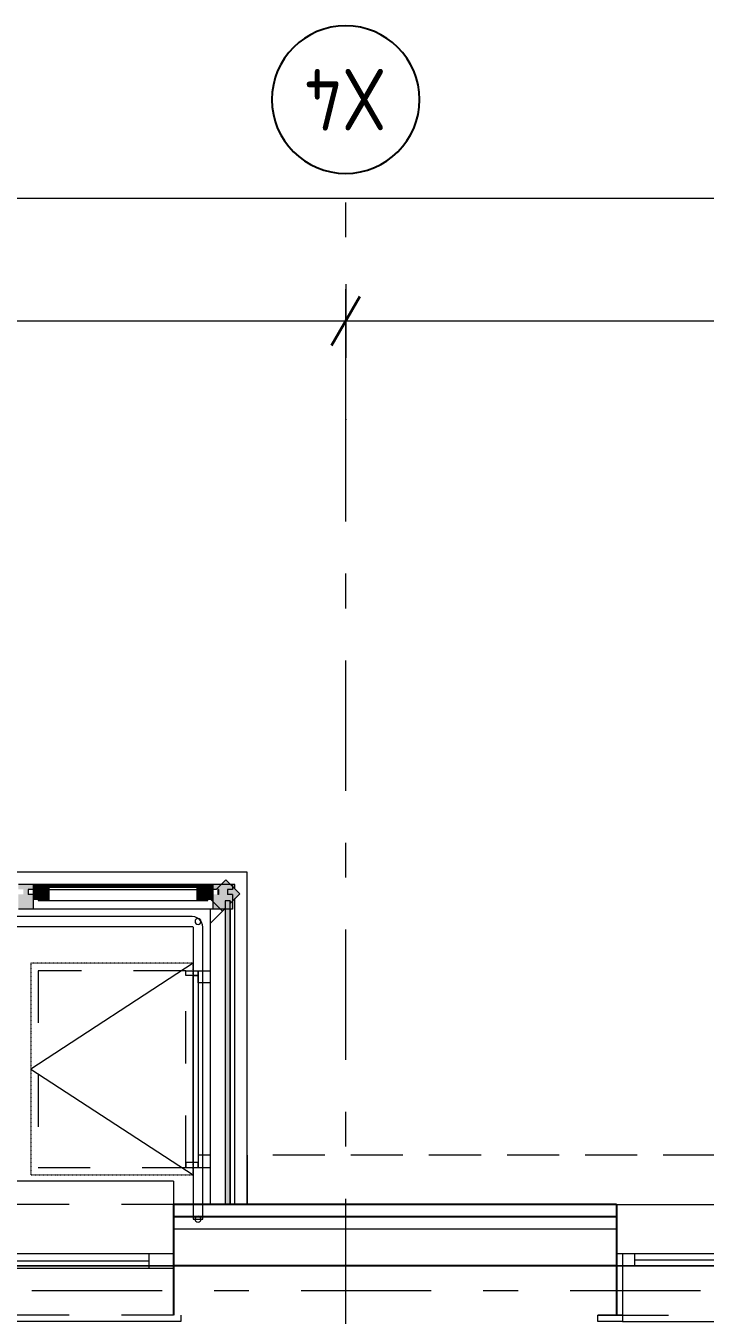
# Model space of a CAD drawing. Header units: millimetres. Extents: x 18162 to 3540582, y 72188 to 247925.
# Drawn here: x 666211 to 668972, y 96546 to 101785 of the extents above; entities that cross this region are included whole.
import ezdxf
from ezdxf.enums import TextEntityAlignment as Align

# ---------------------------------------------------------------- set-up
doc = ezdxf.new("R2010")
doc.units = ezdxf.units.MM
doc.header["$MEASUREMENT"] = 0
doc.set_wipeout_variables(frame=1)
for name, pattern in [('Dashed', [423.333333, 211.666667, -211.666667]), ('Double Dashed', [1093.611073, 529.166651, -211.666656, 141.111112, -211.666656]), ('Hidden Line', [317.5, 211.666667, -105.833333]), ('STYLE_01', [0.416641, 0.208282, -0.208359]), ('Wipeout_Contour', [1000, 0, -1000])]:
    doc.linetypes.add(name, pattern=pattern)
for name, color, linetype in [('Archicad Windows', 7, 'Continuous'), ('Dimensioning - General', 7, 'Continuous'), ('Drawing & Figure', 7, 'Continuous'), ('Finish - Wall', 7, 'Continuous'), ('Interior - Stair & Railing', 7, 'Continuous'), ('Structural - Bearing', 7, 'Continuous'), ('Structural - Grid', 7, 'Continuous')]:
    doc.layers.add(name, color=color, linetype=linetype)
doc.styles.add('GENERATED_STYLE_3', font='', dxfattribs={"width": 0.8})
doc.styles.get('GENERATED_STYLE_3').set_extended_font_data('ISOCPEUR MON')
doc.dimstyles.new('GENERATED_STYLE__2', dxfattribs={"dimtxt": 250, "dimasz": 152, "dimexe": 0.18, "dimexo": 0.0625, "dimgap": 0, "dimtad": 1, "dimdec": 0, "dimzin": 0, "dimdsep": 46, "dimtxsty": 'GENERATED_STYLE_3', "dimblk": 'ARROWHEAD_2', "dimblk1": 'ARROWHEAD_2', "dimblk2": 'ARROWHEAD_2', "dimcen": 0.09, "dimse1": 1, "dimse2": 1, "dimclrd": 13, "dimclre": 13, "dimclrt": 13, "dimadec": 0, "dimazin": 0, "dimtfac": 1, "dimtdec": 4, "dimtmove": 0, "dimatfit": 3, "dimfxl": 1, "dimtolj": 1, "dimtzin": 0, "dimarcsym": 0})

# ---------------------------------------------------------------- blocks, each defined once
blk = doc.blocks.new('Window with Sidelight 27[36]_3', base_point=(636137.8, 0))
at = {"layer": 'Archicad Windows', "color": 7, "linetype": 'Continuous', "lineweight": 13}
for p, q in [((668611.3, 96995.7), (670211.3, 96995.7)), ((668611.3, 96995.7), (668611.3, 96945.7)), ((670211.3, 96995.7), (670211.3, 96945.7)), ((668611.3, 96945.7), (668611.3, 96895.7)), ((670211.3, 96945.7), (670211.3, 96895.7)), ((668611.3, 96895.7), (668611.3, 96795.7)), ((670211.3, 96895.7), (670211.3, 96795.7)), ((668636.3, 96795.7), (668611.3, 96795.7)), ((668611.3, 96795.7), (668611.3, 96745.7)), ((668611.3, 96795.7), (668611.3, 96745.7)), ((668686.3, 96795.7), (668636.3, 96795.7)), ((668636.3, 96795.7), (668636.3, 96745.7)), ((668686.3, 96745.7), (668686.3, 96795.7)), ((669151.3, 96795.7), (668686.3, 96795.7)), ((669201.3, 96795.7), (669151.3, 96795.7)), ((669151.3, 96795.7), (669151.3, 96745.7)), ((669251.3, 96795.7), (669201.3, 96795.7)), ((669251.3, 96745.7), (669251.3, 96795.7)), ((670136.3, 96795.7), (669251.3, 96795.7)), ((670186.3, 96795.7), (670136.3, 96795.7)), ((670136.3, 96795.7), (670136.3, 96745.7)), ((670211.3, 96795.7), (670186.3, 96795.7)), ((670186.3, 96795.7), (670186.3, 96745.7)), ((670211.3, 96795.7), (670211.3, 96745.7)), ((670211.3, 96795.7), (670211.3, 96745.7)), ((668611.3, 96545.7), (668611.3, 96745.7)), ((668611.3, 96745.7), (668636.3, 96745.7)), ((668611.3, 96745.7), (668636.3, 96745.7)), ((668611.3, 96745.7), (668611.3, 96545.7)), ((668611.3, 96745.7), (668611.3, 96545.7)), ((668636.3, 96745.7), (668636.3, 96545.7)), ((668636.3, 96745.7), (668686.3, 96745.7)), ((668686.3, 96770.7), (669151.3, 96770.7)), ((668686.3, 96745.7), (669151.3, 96745.7)), ((669151.3, 96745.7), (669201.3, 96745.7)), ((669201.3, 96745.7), (669251.3, 96745.7)), ((669251.3, 96770.7), (670136.3, 96770.7)), ((669251.3, 96745.7), (670136.3, 96745.7)), ((670136.3, 96745.7), (670186.3, 96745.7)), ((670186.3, 96545.7), (670186.3, 96745.7)), ((670186.3, 96745.7), (670211.3, 96745.7)), ((670186.3, 96745.7), (670211.3, 96745.7)), ((670211.3, 96745.7), (670211.3, 96545.7)), ((670211.3, 96745.7), (670211.3, 96545.7)), ((670211.3, 96745.7), (670211.3, 96545.7)), ((668536.3, 96520.7), (668536.3, 96545.7)), ((668536.3, 96545.7), (668636.3, 96545.7)), ((668611.3, 96545.7), (668536.3, 96545.7)), ((668611.3, 96545.7), (668536.3, 96545.7)), ((668636.3, 96520.7), (668536.3, 96520.7)), ((668636.3, 96545.7), (668611.3, 96545.7)), ((668636.3, 96545.7), (668636.3, 96520.7)), ((668636.3, 96520.7), (670186.3, 96520.7)), ((670211.3, 96545.7), (670186.3, 96545.7)), ((670186.3, 96545.7), (670286.3, 96545.7)), ((670186.3, 96520.7), (670186.3, 96545.7)), ((670286.3, 96520.7), (670186.3, 96520.7)), ((670211.3, 96545.7), (670286.3, 96545.7)), ((670211.3, 96545.7), (670286.3, 96545.7)), ((670286.3, 96545.7), (670286.3, 96520.7))]:
    blk.add_line(p, q, dxfattribs=at)
at = {"layer": 'Archicad Windows', "color": 7, "linetype": 'Dashed', "lineweight": 13}
blk.add_line((668611.3, 96545.7), (670211.3, 96545.7), dxfattribs=at)
blk = doc.blocks.new('Terrace Door 01 27[37]_3', base_point=(636137.8, 0))
at = {"layer": 'Archicad Windows', "color": 7, "linetype": 'Continuous', "lineweight": 13}
for p, q in [((664611.3, 97090.7), (665461.3, 97090.7)), ((664611.3, 97090.7), (664611.3, 96995.7)), ((666811.3, 97090.7), (665461.3, 97090.7)), ((665461.3, 97090.7), (665461.3, 96795.7)), ((666811.3, 97090.7), (666811.3, 96995.7)), ((666811.3, 96795.7), (664611.3, 96795.7)), ((664611.3, 96795.7), (664611.3, 96735.7)), ((664711.3, 96795.7), (664711.3, 96775.7)), ((665361.3, 96795.7), (665361.3, 96775.7)), ((665461.3, 96795.7), (665461.3, 96735.7)), ((666711.3, 96795.7), (666711.3, 96735.7)), ((666811.3, 96795.7), (666811.3, 96735.7)), ((664611.3, 96735.7), (664691.3, 96735.7)), ((664771.3, 96775.7), (664771.3, 96715.7)), ((665301.3, 96745.7), (664771.3, 96745.7)), ((665301.3, 96775.7), (665301.3, 96715.7)), ((665461.3, 96735.7), (665381.3, 96735.7)), ((666711.3, 96765.7), (665461.3, 96765.7)), ((665461.3, 96735.7), (665461.3, 96520.7)), ((665461.3, 96735.7), (665461.3, 96520.7)), ((666711.3, 96735.7), (665461.3, 96735.7)), ((666811.3, 96735.7), (666711.3, 96735.7)), ((664691.3, 96715.7), (664691.3, 96025.7)), ((664581.3, 96545.7), (664581.3, 96520.7)), ((664581.3, 96520.7), (665461.3, 96520.7)), ((666841.3, 96520.7), (665461.3, 96520.7)), ((666841.3, 96545.7), (666841.3, 96520.7))]:
    blk.add_line(p, q, dxfattribs=at)
at = {"layer": 'Archicad Windows', "color": 7, "linetype": 'Dashed', "lineweight": 13}
for p, q in [((666811.3, 96995.7), (665461.3, 96995.7)), ((666811.3, 96545.7), (665461.3, 96545.7))]:
    blk.add_line(p, q, dxfattribs=at)
at = {"layer": 'Archicad Windows', "color": 7, "linetype": 'Continuous', "lineweight": 13, "flags": 128}
for points in [[(664771.3, 96775.7), (664771.3, 96715.7), (664691.3, 96715.7), (664691.3, 96775.7)], [(665301.3, 96775.7), (665301.3, 96715.7), (664771.3, 96715.7), (664771.3, 96775.7)], [(665381.3, 96775.7), (665381.3, 96715.7), (665301.3, 96715.7), (665301.3, 96775.7)]]:
    blk.add_lwpolyline(points, close=True, dxfattribs=at)
at = {"layer": 'Archicad Windows', "color": 7, "linetype": 'Continuous', "lineweight": 13}
blk.add_arc((664691.3, 96715.7), 690, 270, 0, dxfattribs=at)
blk = doc.blocks.new('*D635', base_point=(636137.8, 0))
at = {"layer": 'Dimensioning - General', "color": 13, "linetype": 'Continuous', "lineweight": 13, "transparency": 16777216}
for p, q in [((674011.3, 100735.6), (674011.3, 100435.6)), ((680511.3, 100735.6), (680511.3, 100435.6)), ((674011.3, 100585.6), (667511.3, 100585.6)), ((680511.3, 100585.6), (674011.3, 100585.6))]:
    blk.add_line(p, q, dxfattribs=at)
at = {"layer": 'Dimensioning - General', "color": 12, "linetype": 'Continuous', "lineweight": 35, "transparency": 16777216}
for p, q in [((673953.6, 100485.6), (674069.1, 100685.6)), ((680453.6, 100485.6), (680569.1, 100685.6))]:
    blk.add_line(p, q, dxfattribs=at)
at = {"layer": 'Dimensioning - General', "color": 13, "lineweight": 13, "transparency": 16777216, "insert": (677575.7, 100658), "char_height": 250, "attachment_point": 7, "rotation": 180, "style": 'GENERATED_STYLE_3'}
blk.add_mtext('\\A1;{\\pql;\\fISOCPEUR MON|b0|i0|c0|p0;\\W0.800000;6,500}', dxfattribs=at)
blk = doc.blocks.new('ARROWHEAD_2')
at = {"color": 0, "linetype": 'Continuous', "lineweight": 0}
for p, q in [((-0.378, -0.655), (0.378, 0.655)), ((0, 0), (-1, 0))]:
    blk.add_line(p, q, dxfattribs=at)
blk = doc.blocks.new('*D636', base_point=(636137.8, 0))
at = {"layer": 'Dimensioning - General', "color": 13, "linetype": 'Continuous', "lineweight": 13, "transparency": 16777216}
for p, q in [((674011.3, 100735.6), (674011.3, 100435.6)), ((674011.3, 100585.6), (667511.3, 100585.6))]:
    blk.add_line(p, q, dxfattribs=at)
at = {"layer": 'Dimensioning - General', "color": 12, "linetype": 'Continuous', "lineweight": 35, "transparency": 16777216}
for p, q in [((667453.6, 100485.6), (667569.1, 100685.6)), ((673953.6, 100485.6), (674069.1, 100685.6))]:
    blk.add_line(p, q, dxfattribs=at)
at = {"layer": 'Dimensioning - General', "color": 13, "lineweight": 13, "transparency": 16777216, "insert": (671075.7, 100658), "char_height": 250, "attachment_point": 7, "rotation": 180, "style": 'GENERATED_STYLE_3'}
blk.add_mtext('\\A1;{\\pql;\\fISOCPEUR MON|b0|i0|c0|p0;\\W0.800000;6,500}', dxfattribs=at)
blk = doc.blocks.new('*D637', base_point=(636137.8, 0))
at = {"layer": 'Dimensioning - General', "color": 13, "linetype": 'Continuous', "lineweight": 13, "transparency": 16777216}
for p, q in [((667511.3, 100735.6), (667511.3, 100435.6)), ((667511.3, 100585.6), (663511.3, 100585.6)), ((674011.3, 100585.6), (667511.3, 100585.6))]:
    blk.add_line(p, q, dxfattribs=at)
at = {"layer": 'Dimensioning - General', "color": 12, "linetype": 'Continuous', "lineweight": 35, "transparency": 16777216}
for p, q in [((663453.6, 100485.6), (663569.1, 100685.6)), ((667453.6, 100485.6), (667569.1, 100685.6))]:
    blk.add_line(p, q, dxfattribs=at)
at = {"layer": 'Dimensioning - General', "color": 13, "lineweight": 13, "transparency": 16777216, "insert": (665835.7, 100658), "char_height": 250, "attachment_point": 7, "rotation": 180, "style": 'GENERATED_STYLE_3'}
blk.add_mtext('\\A1;{\\pql;\\fISOCPEUR MON|b0|i0|c0|p0;\\W0.800000;4,000}', dxfattribs=at)
blk = doc.blocks.new('*D638', base_point=(636137.8, 0))
at = {"layer": 'Dimensioning - General', "color": 13, "linetype": 'Continuous', "lineweight": 13, "transparency": 16777216}
for p, q in [((657011.3, 100735.6), (657011.3, 100435.6)), ((663511.3, 100735.6), (663511.3, 100435.6)), ((657011.3, 100585.6), (656913.5, 100585.6)), ((663511.3, 100585.6), (657011.3, 100585.6)), ((667511.3, 100585.6), (663511.3, 100585.6))]:
    blk.add_line(p, q, dxfattribs=at)
at = {"layer": 'Dimensioning - General', "color": 12, "linetype": 'Continuous', "lineweight": 35, "transparency": 16777216}
for p, q in [((657069.1, 100685.6), (656953.6, 100485.6)), ((663453.6, 100485.6), (663569.1, 100685.6))]:
    blk.add_line(p, q, dxfattribs=at)
at = {"layer": 'Dimensioning - General', "color": 13, "lineweight": 13, "transparency": 16777216, "insert": (660575.7, 100658), "char_height": 250, "attachment_point": 7, "rotation": 180, "style": 'GENERATED_STYLE_3'}
blk.add_mtext('\\A1;{\\pql;\\fISOCPEUR MON|b0|i0|c0|p0;\\W0.800000;6,500}', dxfattribs=at)
blk = doc.blocks.new('*D639', base_point=(636137.8, 0))
at = {"layer": 'Dimensioning - General', "color": 13, "linetype": 'Continuous', "lineweight": 13, "transparency": 16777216}
for p, q in [((657011.3, 100935.6), (657011.3, 101235.6)), ((687011.3, 100935.6), (687011.3, 101235.6)), ((656913.5, 101085.6), (657011.3, 101085.6)), ((657011.3, 101085.6), (687011.3, 101085.6)), ((687011.3, 101085.6), (687109.1, 101085.6))]:
    blk.add_line(p, q, dxfattribs=at)
at = {"layer": 'Dimensioning - General', "color": 12, "linetype": 'Continuous', "lineweight": 35, "transparency": 16777216}
for p, q in [((657069.1, 101185.6), (656953.6, 100985.6)), ((686953.6, 100985.6), (687069.1, 101185.6))]:
    blk.add_line(p, q, dxfattribs=at)
at = {"layer": 'Dimensioning - General', "color": 13, "lineweight": 13, "transparency": 16777216, "insert": (672395.6, 101158), "char_height": 250, "attachment_point": 7, "rotation": 180, "style": 'GENERATED_STYLE_3'}
blk.add_mtext('\\A1;{\\pql;\\fISOCPEUR MON|b0|i0|c0|p0;\\W0.800000;30,000}', dxfattribs=at)
blk = doc.blocks.new('Standard grid marker[331]_3', base_point=(654300.1, 96645.7))
at = {"layer": 'Structural - Grid', "color": 13, "linetype": 'Double Dashed', "lineweight": 13}
blk.add_line((655300.1, 96645.7), (689862.2, 96645.7), dxfattribs=at)
at = {"layer": 'Structural - Grid', "color": 13, "lineweight": 13, "style": 'GENERATED_STYLE_3'}
blk.add_attdef('AC_MarkerText_1', text='', height=250, rotation=180, dxfattribs=at).set_placement((691162.2, 96520.7), align=Align.TOP_CENTER)
blk = doc.blocks.new('Standard grid marker[334]_3', base_point=(667511.3, 72524.1))
at = {"layer": 'Structural - Grid', "color": 13, "linetype": 'Double Dashed', "lineweight": 13}
for p, q in [((667511.3, 100185.5), (667511.3, 101185.5)), ((667511.3, 73524.1), (667511.3, 100185.5))]:
    blk.add_line(p, q, dxfattribs=at)
at = {"layer": 'Structural - Grid', "color": 13, "linetype": 'Continuous', "lineweight": 25, "flags": 128}
blk.add_lwpolyline([(667511.3, 101785.5, 1), (667511.3, 101185.5, 1)], format="xyb", close=True, dxfattribs=at)
at = {"layer": 'Structural - Grid', "color": 13, "linetype": 'Double Dashed', "lineweight": 13}
blk.add_point((667511.3, 100185.5), dxfattribs=at)
blk.add_point((667511.3, 100185.5), dxfattribs=at)
at = {"layer": 'Structural - Grid', "color": 13, "lineweight": 13, "style": 'GENERATED_STYLE_3'}
blk.add_attdef('AC_MarkerText_1', text='', height=250, rotation=180, dxfattribs=at).set_placement((667511.3, 101360.5), align=Align.TOP_CENTER)

msp = doc.modelspace()

# ---------------------------------------------------------------- linework, layer by layer
at = {"layer": 'Drawing & Figure', "color": 7, "linetype": 'STYLE_01', "lineweight": 5}
msp.add_lwpolyline([(666891.3, 97975.7), (666231.3, 97975.7), (666231.3, 97115.7), (666891.3, 97115.7)], close=True, dxfattribs=at)
at = {"layer": 'Drawing & Figure', "color": 7, "linetype": 'Continuous', "lineweight": 5}
msp.add_lwpolyline([(666891.3, 97975.7), (666231.3, 97545.7), (666891.3, 97115.7)], dxfattribs=at)
at = {"layer": 'Drawing & Figure', "color": 7, "linetype": 'Dashed', "lineweight": 5}
msp.add_lwpolyline([(666861.3, 97145.7), (666861.3, 97945.7), (666261.3, 97945.7), (666261.3, 97145.7)], close=True, dxfattribs=at)
at = {"layer": 'Drawing & Figure', "color": 7, "linetype": 'Continuous', "lineweight": 5}
for points in [[(666911.3, 97925.7), (666861.3, 97925.7), (666861.3, 97945.7), (666911.3, 97945.7)], [(666961.3, 97895.7), (666911.3, 97895.7), (666911.3, 97945.7), (666961.3, 97945.7)], [(666891.3, 97925.7), (666911.3, 97925.7), (666911.3, 97165.7), (666891.3, 97165.7)], [(666911.3, 97165.7), (666861.3, 97165.7), (666861.3, 97145.7), (666911.3, 97145.7)], [(666961.3, 97195.7), (666911.3, 97195.7), (666911.3, 97145.7), (666961.3, 97145.7)]]:
    msp.add_lwpolyline(points, close=True, dxfattribs=at)
at = {"layer": 'Finish - Wall', "color": 7, "linetype": 'Continuous', "lineweight": 13}
msp.add_line((667061.3, 96935.7), (666961.3, 96935.7), dxfattribs=at)
at = {"layer": 'Interior - Stair & Railing', "color": 7, "linetype": 'Continuous', "lineweight": 13}
for p, q in [((666845.3, 98165.7), (663652.4, 98165.7)), ((666861.3, 98165.7), (666845.3, 98165.7)), ((666887.6, 98165.7), (666861.3, 98165.7)), ((666898, 98164.3), (666887.6, 98165.7)), ((666901, 98163.1), (666898, 98164.3)), ((666908.9, 98159.8), (666901, 98163.1)), ((666918.3, 98152.6), (666908.9, 98159.8)), ((666925.5, 98143.3), (666918.3, 98152.6)), ((666930, 98132.4), (666925.5, 98143.3)), ((663652.4, 98125.7), (666845.3, 98125.7)), ((666845.3, 98125.7), (666861.3, 98125.7)), ((666861.3, 98125.7), (666885, 98125.7)), ((666885, 98125.7), (666885.4, 98125.6)), ((666885.4, 98125.6), (666887.6, 98125.3)), ((666887.6, 98125.3), (666888.7, 98124.9)), ((666888.7, 98124.9), (666889.7, 98124.1)), ((666889.7, 98124.1), (666890.5, 98123.1)), ((666890.5, 98123.1), (666891, 98121.9)), ((666891, 98121.9), (666891.3, 98119.4)), ((666891.3, 98119.4), (666891.3, 98104.6)), ((666931.3, 98122), (666930, 98132.4)), ((666931.3, 98120.7), (666931.3, 98122)), ((666931.3, 98104.6), (666931.3, 98120.7))]:
    msp.add_line(p, q, dxfattribs=at)
at = {"layer": 'Interior - Stair & Railing', "color": 7, "linetype": 'Continuous', "lineweight": 13, "flags": 128}
msp.add_lwpolyline([(666911.3, 98133.7, 1), (666911.3, 98157.7, 1)], format="xyb", close=True, dxfattribs=at)
at = {"layer": 'Structural - Bearing', "color": 7, "linetype": 'Continuous', "lineweight": 13, "flags": 128}
for points in [[(667111.3, 98345.7), (659911.3, 98345.7), (659911.3, 96745.7), (667111.3, 96745.7)], [(656911.3, 96745.7), (656911.3, 78545.7), (687111.3, 78545.7), (687111.3, 96745.7), (673911.3, 96745.7), (673911.3, 92545.7), (671411.3, 92545.7), (671411.3, 96745.7)]]:
    msp.add_lwpolyline(points, close=True, dxfattribs=at)
at = {"layer": 'Structural - Bearing', "color": 7, "linetype": 'Hidden Line', "lineweight": 13, "flags": 128}
msp.add_lwpolyline([(674411.3, 97195.7), (667110.9, 97195.7)], dxfattribs=at)

# ---------------------------------------------------------------- dimensions: what is measured, and where the dimension line sits
at = {"layer": 'Dimensioning - General', "color": 13, "linetype": 'Continuous', "lineweight": 13}
for base, p1, p2, angle, picture, middle in [((687011.3, 101085.6), (657011.3, 101185.5), (687011.3, 101185.5), 360, '*D639', (671881.7, 100910.6)), ((657011.3, 100585.6), (663511.3, 101185.5), (657011.3, 101185.5), 180, '*D638', (660156.9, 100410.6)), ((663511.3, 100585.6), (667511.3, 101185.5), (663511.3, 101185.5), 180, '*D637', (665416.9, 100410.6)), ((667511.3, 100585.6), (674011.3, 101185.5), (667511.3, 101185.5), 180, '*D636', (670656.9, 100410.6)), ((674011.3, 100585.6), (680511.3, 101185.5), (674011.3, 101185.5), 180, '*D635', (677156.9, 100410.6))]:
    dim = msp.add_linear_dim(base=base, p1=p1, p2=p2, angle=angle, dimstyle='GENERATED_STYLE__2', dxfattribs=at)
    dim.commit()
    dim.dimension.update_dxf_attribs({"geometry": picture, "text_midpoint": middle, "dimtype": 160, "text_rotation": 180})

# ---------------------------------------------------------------- next in the draw order: wipeouts: each hides what was drawn before it
at = {"color": 254, "linetype": 'Wipeout_Contour', "lineweight": 0, "ltscale": 2022781.009921296}
msp.add_wipeout([(667061.3, 98295.7), (667052.5, 98286.9), (667061.3, 98278.1)], dxfattribs=at).dxf.layer = 'Finish - Wall'
at = {"color": 254, "linetype": 'Wipeout_Contour', "lineweight": 0, "ltscale": 3370845.882231093}
msp.add_wipeout([(666961.3, 98139.1), (667010.1, 98187.9), (667002.3, 98195.7), (666971.3, 98195.7), (666961.3, 98195.7)], dxfattribs=at).dxf.layer = 'Finish - Wall'

# ---------------------------------------------------------------- next in the draw order: wipeouts: each hides what was drawn before it
at = {"color": 254, "linetype": 'Wipeout_Contour', "lineweight": 0, "ltscale": 4043526.119238968}
msp.add_wipeout([(666964.8, 98255.7), (666241.3, 98255.7), (666241.3, 98195.7), (666971.3, 98195.7), (666971.3, 98226.7), (666953.5, 98244.5)], dxfattribs=at).dxf.layer = 'Finish - Wall'
at = {"color": 254, "linetype": 'Wipeout_Contour', "lineweight": 0, "ltscale": 2697028.745341941}
msp.add_wipeout([(667051.3, 98295.7), (667051.3, 98288.1), (667052.5, 98286.9), (667061.3, 98295.7)], dxfattribs=at).dxf.layer = 'Finish - Wall'

# ---------------------------------------------------------------- next in the draw order: linework, layer by layer
at = {"layer": 'Finish - Wall', "color": 7, "linetype": 'Continuous', "lineweight": 13}
for p, q in [((667051.3, 98275.7), (667031.3, 98275.7)), ((667051.3, 98295.7), (667051.3, 98275.7)), ((666241.3, 98195.7), (666181.3, 98195.7))]:
    msp.add_line(p, q, dxfattribs=at)
at = {"layer": 'Finish - Wall', "color": 7, "linetype": 'Continuous', "lineweight": 13, "flags": 128}
for points in [[(667061.3, 98295.7), (667051.3, 98295.7)], [(667061.3, 98278.1), (667061.3, 98295.7)]]:
    msp.add_lwpolyline(points, dxfattribs=at)

# ---------------------------------------------------------------- next in the draw order: wipeouts: each hides what was drawn before it
at = {"color": 254, "linetype": 'Wipeout_Contour', "lineweight": 0, "ltscale": 2695201.11050955}
msp.add_wipeout([(666971.3, 98255.7), (666971.3, 98275.7), (666221.3, 98275.7), (666221.3, 98255.7)], dxfattribs=at).dxf.layer = 'Finish - Wall'
at = {"color": 254, "linetype": 'Wipeout_Contour', "lineweight": 0, "ltscale": 3370574.47986736}
msp.add_wipeout([(666961.3, 98139.1), (666961.3, 96995.7), (667021.3, 96995.7), (667021.3, 98195.7), (667017.9, 98195.7)], dxfattribs=at).dxf.layer = 'Finish - Wall'

# ---------------------------------------------------------------- next in the draw order: linework, layer by layer
at = {"layer": 'Finish - Wall', "color": 7, "linetype": 'Continuous', "lineweight": 13}
msp.add_line((666961.3, 96995.7), (666961.3, 96935.7), dxfattribs=at)
at = {"layer": 'Finish - Wall', "color": 7, "linetype": 'Continuous', "lineweight": 13, "flags": 128}
for points in [[(666971.3, 98195.7), (666241.3, 98195.7)], [(666961.3, 98139.1), (666961.3, 98195.7)], [(666961.3, 96995.7), (666961.3, 98139.1)]]:
    msp.add_lwpolyline(points, dxfattribs=at)

# ---------------------------------------------------------------- next in the draw order: wipeouts: each hides what was drawn before it
at = {"color": 254, "linetype": 'Wipeout_Contour', "lineweight": 0, "ltscale": 2695252.350424788}
msp.add_wipeout([(666241.3, 98275.7), (666971.3, 98275.7), (666971.3, 98295.7), (666241.3, 98295.7)], dxfattribs=at).dxf.layer = 'Finish - Wall'
at = {"color": 254, "linetype": 'Wipeout_Contour', "lineweight": 0, "ltscale": 2696534.262806145}
msp.add_wipeout([(667021.3, 96995.7), (667041.3, 96995.7), (667041.3, 98195.7), (667021.3, 98195.7)], dxfattribs=at).dxf.layer = 'Finish - Wall'

# ---------------------------------------------------------------- next in the draw order: hatches: boundary and pattern name
at = {"layer": 'Finish - Wall', "linetype": 'Continuous', "lineweight": 9}
msp.add_hatch(color=7, dxfattribs=at).paths.add_polyline_path([(666221.3, 98255.7), (666221.3, 98275.7), (666241.3, 98275.7), (666241.3, 98295.7), (666181.3, 98295.7), (666181.3, 98275.7), (666201.3, 98275.7), (666201.3, 98255.7), (666181.3, 98255.7), (666181.3, 98195.7), (666241.3, 98195.7), (666241.3, 98255.7)])

# ---------------------------------------------------------------- next in the draw order: linework, layer by layer
at = {"layer": 'Finish - Wall', "color": 7, "linetype": 'Continuous', "lineweight": 13}
for p, q in [((666241.3, 98295.7), (666181.3, 98295.7)), ((666221.3, 98275.7), (666221.3, 98255.7)), ((666241.3, 98275.7), (666221.3, 98275.7)), ((666241.3, 98255.7), (666221.3, 98255.7)), ((666241.3, 98295.7), (666241.3, 98275.7)), ((666241.3, 98255.7), (666241.3, 98195.7))]:
    msp.add_line(p, q, dxfattribs=at)
at = {"layer": 'Finish - Wall', "color": 7, "linetype": 'Continuous', "lineweight": 13, "flags": 128}
msp.add_lwpolyline([(667010.1, 98187.9), (666961.3, 98139.1)], dxfattribs=at)

# ---------------------------------------------------------------- next in the draw order: wipeouts: each hides what was drawn before it
at = {"color": 254, "linetype": 'Wipeout_Contour', "lineweight": 0, "ltscale": 2696724.64621066}
msp.add_wipeout([(666991.3, 98275.7), (666971.3, 98275.7), (666971.3, 98255.7), (666991.3, 98255.7)], dxfattribs=at).dxf.layer = 'Finish - Wall'
at = {"color": 254, "linetype": 'Wipeout_Contour', "lineweight": 0, "ltscale": 4045105.182091955}
msp.add_wipeout([(667041.3, 96995.7), (667061.3, 96995.7), (667061.3, 98239.1), (667051.3, 98229.1), (667051.3, 98195.7), (667041.3, 98195.7)], dxfattribs=at).dxf.layer = 'Finish - Wall'

# ---------------------------------------------------------------- next in the draw order: hatches: boundary and pattern name
at = {"layer": 'Finish - Wall', "linetype": 'Continuous', "lineweight": 9}
for points in [[(666984.8, 98275.7), (666994.8, 98275.7), (666994.8, 98255.7), (666964.8, 98255.7), (666953.5, 98244.5), (667010.1, 98187.9), (667021.3, 98199.1), (667021.3, 98229.1), (667041.3, 98229.1), (667041.3, 98219.1), (667080.8, 98258.6), (667024.3, 98315.2)], [(667031.3, 98255.7), (667031.3, 98275.7), (667051.3, 98275.7), (667051.3, 98295.7), (666971.3, 98295.7), (666971.3, 98275.7), (666991.3, 98275.7), (666991.3, 98255.7), (666971.3, 98255.7), (666971.3, 98195.7), (667051.3, 98195.7), (667051.3, 98255.7)]]:
    msp.add_hatch(color=7, dxfattribs=at).paths.add_polyline_path(points)

# ---------------------------------------------------------------- next in the draw order: linework, layer by layer
at = {"layer": 'Finish - Wall', "color": 7, "linetype": 'Continuous', "lineweight": 13}
for p, q in [((667024.3, 98315.2), (666984.8, 98275.7)), ((667024.3, 98315.2), (667080.8, 98258.6)), ((666964.8, 98255.7), (666953.5, 98244.5)), ((666971.3, 98255.7), (666964.8, 98255.7)), ((666971.3, 98295.7), (666971.3, 98275.7)), ((667051.3, 98295.7), (666971.3, 98295.7)), ((666984.8, 98275.7), (666971.3, 98275.7)), ((666971.3, 98255.7), (666971.3, 98195.7)), ((666994.8, 98275.7), (666991.3, 98275.7)), ((666991.3, 98275.7), (666991.3, 98255.7)), ((666994.8, 98255.7), (666991.3, 98255.7)), ((666994.8, 98275.7), (666994.8, 98255.7)), ((667031.3, 98275.7), (667031.3, 98255.7)), ((667051.3, 98255.7), (667031.3, 98255.7)), ((667080.8, 98258.6), (667041.3, 98219.1)), ((667051.3, 98255.7), (667051.3, 98195.7)), ((666953.5, 98244.5), (667010.1, 98187.9)), ((667051.3, 98195.7), (666971.3, 98195.7)), ((667021.3, 98199.1), (667010.1, 98187.9)), ((667021.3, 98229.1), (667021.3, 98199.1)), ((667041.3, 98229.1), (667021.3, 98229.1)), ((667041.3, 98229.1), (667041.3, 98219.1))]:
    msp.add_line(p, q, dxfattribs=at)
at = {"layer": 'Finish - Wall', "color": 7, "linetype": 'Continuous', "lineweight": 13, "flags": 128}
for points in [[(666971.3, 98295.7), (666241.3, 98295.7)], [(666241.3, 98275.7), (666971.3, 98275.7)], [(666241.3, 98255.7), (666964.8, 98255.7)], [(666971.3, 98275.7), (666971.3, 98255.7)]]:
    msp.add_lwpolyline(points, dxfattribs=at)

# ---------------------------------------------------------------- next in the draw order: wipeouts: each hides what was drawn before it
at = {"color": 254, "linetype": 'Wipeout_Contour', "lineweight": 0, "ltscale": 2696181.054773622}
msp.add_wipeout([(667021.3, 96975.7), (667041.3, 96975.7), (667041.3, 96995.7), (667021.3, 96995.7)], dxfattribs=at).dxf.layer = 'Finish - Wall'

# ---------------------------------------------------------------- next in the draw order: hatches: boundary and pattern name
at = {"layer": 'Finish - Wall', "linetype": 'Continuous', "lineweight": 13}
msp.add_hatch(color=7, dxfattribs=at).paths.add_polyline_path([(667041.3, 98229.1), (667021.3, 98229.1), (667021.3, 96975.7), (667041.3, 96975.7)])
at = {"layer": 'Finish - Wall', "linetype": 'Continuous', "lineweight": 9}
msp.add_hatch(color=7, dxfattribs=at).paths.add_polyline_path([(667021.3, 96975.7), (667021.3, 96995.7), (666961.3, 96995.7), (666961.3, 96935.7), (667061.3, 96935.7), (667061.3, 96995.7), (667041.3, 96995.7), (667041.3, 96975.7)])

# ---------------------------------------------------------------- next in the draw order: linework, layer by layer
at = {"layer": 'Finish - Wall', "color": 7, "linetype": 'Continuous', "lineweight": 13}
for p, q in [((667021.3, 96995.7), (666961.3, 96995.7)), ((667021.3, 96995.7), (667021.3, 96975.7)), ((667041.3, 96995.7), (667041.3, 96975.7)), ((667061.3, 96995.7), (667041.3, 96995.7)), ((667061.3, 96995.7), (667061.3, 96935.7)), ((667041.3, 96975.7), (667021.3, 96975.7))]:
    msp.add_line(p, q, dxfattribs=at)
at = {"layer": 'Finish - Wall', "color": 7, "linetype": 'Continuous', "lineweight": 13, "flags": 128}
msp.add_lwpolyline([(667041.3, 98229.1), (667021.3, 98229.1), (667021.3, 96975.7), (667041.3, 96975.7)], close=True, dxfattribs=at)
for points in [[(667021.3, 98195.7), (667021.3, 96995.7)], [(667041.3, 98195.7), (667041.3, 96995.7)], [(667061.3, 96995.7), (667061.3, 98239.1)], [(667041.3, 96995.7), (667021.3, 96995.7)]]:
    msp.add_lwpolyline(points, dxfattribs=at)

# ---------------------------------------------------------------- next in the draw order: wipeouts: each hides what was drawn before it
at = {"color": 254, "linetype": 'Wipeout_Contour', "lineweight": 0, "ltscale": 2695236.306710904}
msp.add_wipeout([(666306.3, 98285.7), (666306.3, 98230.7), (666906.3, 98230.7), (666906.3, 98285.7)], dxfattribs=at).dxf.layer = 'Archicad Windows'

# ---------------------------------------------------------------- next in the draw order: linework, layer by layer
at = {"layer": 'Archicad Windows', "color": 7, "linetype": 'Continuous', "lineweight": 13}
msp.add_line((666306.3, 98230.7), (666906.3, 98230.7), dxfattribs=at)

# ---------------------------------------------------------------- next in the draw order: wipeouts: each hides what was drawn before it
at = {"color": 254, "linetype": 'Wipeout_Contour', "lineweight": 0, "ltscale": 2695253.80692901}
msp.add_wipeout([(666926.3, 98290.7), (666286.3, 98290.7), (666286.3, 98285.7), (666926.3, 98285.7)], dxfattribs=at).dxf.layer = 'Archicad Windows'
at = {"color": 254, "linetype": 'Wipeout_Contour', "lineweight": 0, "ltscale": 2698864.206189131}
msp.add_wipeout([(666811.3, 96945.7), (668611.3, 96945.7), (668611.3, 96995.7), (666811.3, 96995.7)], dxfattribs=at).dxf.layer = 'Structural - Bearing'

# ---------------------------------------------------------------- next in the draw order: hatches: boundary and pattern name
at = {"layer": 'Archicad Windows', "linetype": 'Continuous', "lineweight": 9}
for points in [[(666241.3, 98235.7), (666261.3, 98235.7), (666261.3, 98285.7), (666286.3, 98285.7), (666286.3, 98290.7), (666241.3, 98290.7)], [(666261.3, 98230.7), (666306.3, 98230.7), (666306.3, 98285.7), (666261.3, 98285.7)], [(666951.3, 98285.7), (666906.3, 98285.7), (666906.3, 98230.7), (666951.3, 98230.7)], [(666971.3, 98290.7), (666926.3, 98290.7), (666926.3, 98285.7), (666951.3, 98285.7), (666951.3, 98235.7), (666971.3, 98235.7)]]:
    msp.add_hatch(color=7, dxfattribs=at).paths.add_polyline_path(points)

# ---------------------------------------------------------------- next in the draw order: linework, layer by layer
at = {"layer": 'Archicad Windows', "color": 7, "linetype": 'Continuous', "lineweight": 13}
for p, q in [((666906.3, 98285.7), (666306.3, 98285.7)), ((666306.3, 98275.7), (666906.3, 98275.7))]:
    msp.add_line(p, q, dxfattribs=at)
at = {"layer": 'Archicad Windows', "color": 7, "linetype": 'Continuous', "lineweight": 13, "flags": 128}
for points in [[(666241.3, 98235.7), (666261.3, 98235.7), (666261.3, 98285.7), (666286.3, 98285.7), (666286.3, 98290.7), (666241.3, 98290.7)], [(666261.3, 98230.7), (666306.3, 98230.7), (666306.3, 98285.7), (666261.3, 98285.7)], [(666926.3, 98290.7), (666286.3, 98290.7), (666286.3, 98285.7), (666926.3, 98285.7)], [(666951.3, 98285.7), (666906.3, 98285.7), (666906.3, 98230.7), (666951.3, 98230.7)], [(666971.3, 98290.7), (666926.3, 98290.7), (666926.3, 98285.7), (666951.3, 98285.7), (666951.3, 98235.7), (666971.3, 98235.7)]]:
    msp.add_lwpolyline(points, close=True, dxfattribs=at)
at = {"layer": 'Structural - Bearing', "color": 7, "linetype": 'Hidden Line', "lineweight": 13, "flags": 128}
for points in [[(667110.9, 97195.7), (667110.9, 96995.7)], [(667110.9, 96995.7), (674411.3, 96995.7)]]:
    msp.add_lwpolyline(points, dxfattribs=at)
at = {"layer": 'Structural - Bearing', "color": 7, "linetype": 'Continuous', "lineweight": 25, "flags": 128}
msp.add_lwpolyline([(668611.3, 96995.7), (666811.3, 96995.7)], dxfattribs=at)
at = {"layer": 'Structural - Bearing', "color": 7, "linetype": 'Continuous', "lineweight": 25}
msp.add_point((666811.3, 96995.7), dxfattribs=at)

# ---------------------------------------------------------------- next in the draw order: wipeouts: each hides what was drawn before it
at = {"color": 254, "linetype": 'Wipeout_Contour', "lineweight": 0, "ltscale": 2698835.469161771}
msp.add_wipeout([(666811.3, 96895.7), (668611.3, 96895.7), (668611.3, 96945.7), (666811.3, 96945.7)], dxfattribs=at).dxf.layer = 'Structural - Bearing'

# ---------------------------------------------------------------- next in the draw order: linework, layer by layer
at = {"layer": 'Interior - Stair & Railing', "color": 7, "linetype": 'Continuous', "lineweight": 13}
for p, q in [((666891.3, 98104.6), (666891.3, 96935.7)), ((666931.3, 96935.7), (666931.3, 98104.6)), ((666891.3, 96935.7), (666931.3, 96935.7))]:
    msp.add_line(p, q, dxfattribs=at)
at = {"layer": 'Interior - Stair & Railing', "color": 7, "linetype": 'Continuous', "lineweight": 13, "flags": 128}
msp.add_lwpolyline([(666899.3, 96935.7, 1), (666923.3, 96935.7, 1)], format="xyb", close=True, dxfattribs=at)
at = {"layer": 'Structural - Bearing', "color": 7, "linetype": 'Continuous', "lineweight": 25}
for p, q in [((668611.3, 96995.7), (668611.3, 96945.7)), ((668611.3, 96945.7), (666811.3, 96945.7))]:
    msp.add_line(p, q, dxfattribs=at)

# ---------------------------------------------------------------- next in the draw order: wipeouts: each hides what was drawn before it
at = {"color": 254, "linetype": 'Wipeout_Contour', "lineweight": 0, "ltscale": 3374359.146575695}
msp.add_wipeout([(666811.3, 96745.7), (668611.3, 96745.7), (668611.3, 96795.7), (668611.3, 96895.7), (666811.3, 96895.7)], dxfattribs=at).dxf.layer = 'Structural - Bearing'

# ---------------------------------------------------------------- next in the draw order: linework, layer by layer
at = {"layer": 'Structural - Bearing', "color": 7, "linetype": 'Continuous', "lineweight": 25}
for p, q in [((668611.3, 96945.7), (668611.3, 96895.7)), ((668611.3, 96895.7), (668611.3, 96795.7))]:
    msp.add_line(p, q, dxfattribs=at)
at = {"layer": 'Structural - Bearing', "color": 7, "linetype": 'Continuous', "lineweight": 13}
msp.add_line((668611.3, 96895.7), (666811.3, 96895.7), dxfattribs=at)

# ---------------------------------------------------------------- next in the draw order: wipeouts: each hides what was drawn before it
at = {"color": 254, "linetype": 'Wipeout_Contour', "lineweight": 0, "ltscale": 2698677.703282935}
msp.add_wipeout([(666811.3, 96545.7), (668611.3, 96545.7), (668611.3, 96745.7), (666811.3, 96745.7)], dxfattribs=at).dxf.layer = 'Structural - Bearing'

# ---------------------------------------------------------------- next in the draw order: linework, layer by layer
at = {"layer": 'Structural - Bearing', "color": 7, "linetype": 'Continuous', "lineweight": 25}
for p, q in [((666811.3, 96995.7), (666811.3, 96545.7)), ((668611.3, 96795.7), (668611.3, 96745.7)), ((668611.3, 96745.7), (666811.3, 96745.7)), ((668611.3, 96745.7), (668611.3, 96545.7))]:
    msp.add_line(p, q, dxfattribs=at)

# ---------------------------------------------------------------- next in the draw order: block references
at = {"layer": 'Archicad Windows', "color": 7, "linetype": 'Continuous', "lineweight": 13}
for name in ['Terrace Door 01 27[37]_3', 'Window with Sidelight 27[36]_3']:
    msp.add_blockref(name, (636137.8, 0), dxfattribs=at)
at = {"layer": 'Structural - Grid', "color": 13, "linetype": 'Continuous', "lineweight": 13}
ref = msp.add_blockref('Standard grid marker[334]_3', (667511.3, 72524.1), dxfattribs=at)
ref.add_attrib('AC_MarkerText_1', 'X4', dxfattribs={"color": 13, "lineweight": 13, "height": 250, "rotation": 180, "style": 'GENERATED_STYLE_3', "width": 0.8}).set_placement((667511.3, 101360.5), align=Align.TOP_CENTER)
msp.add_blockref('Standard grid marker[331]_3', (654300.1, 96645.7), dxfattribs=at)

doc.saveas('drawing.dxf')
